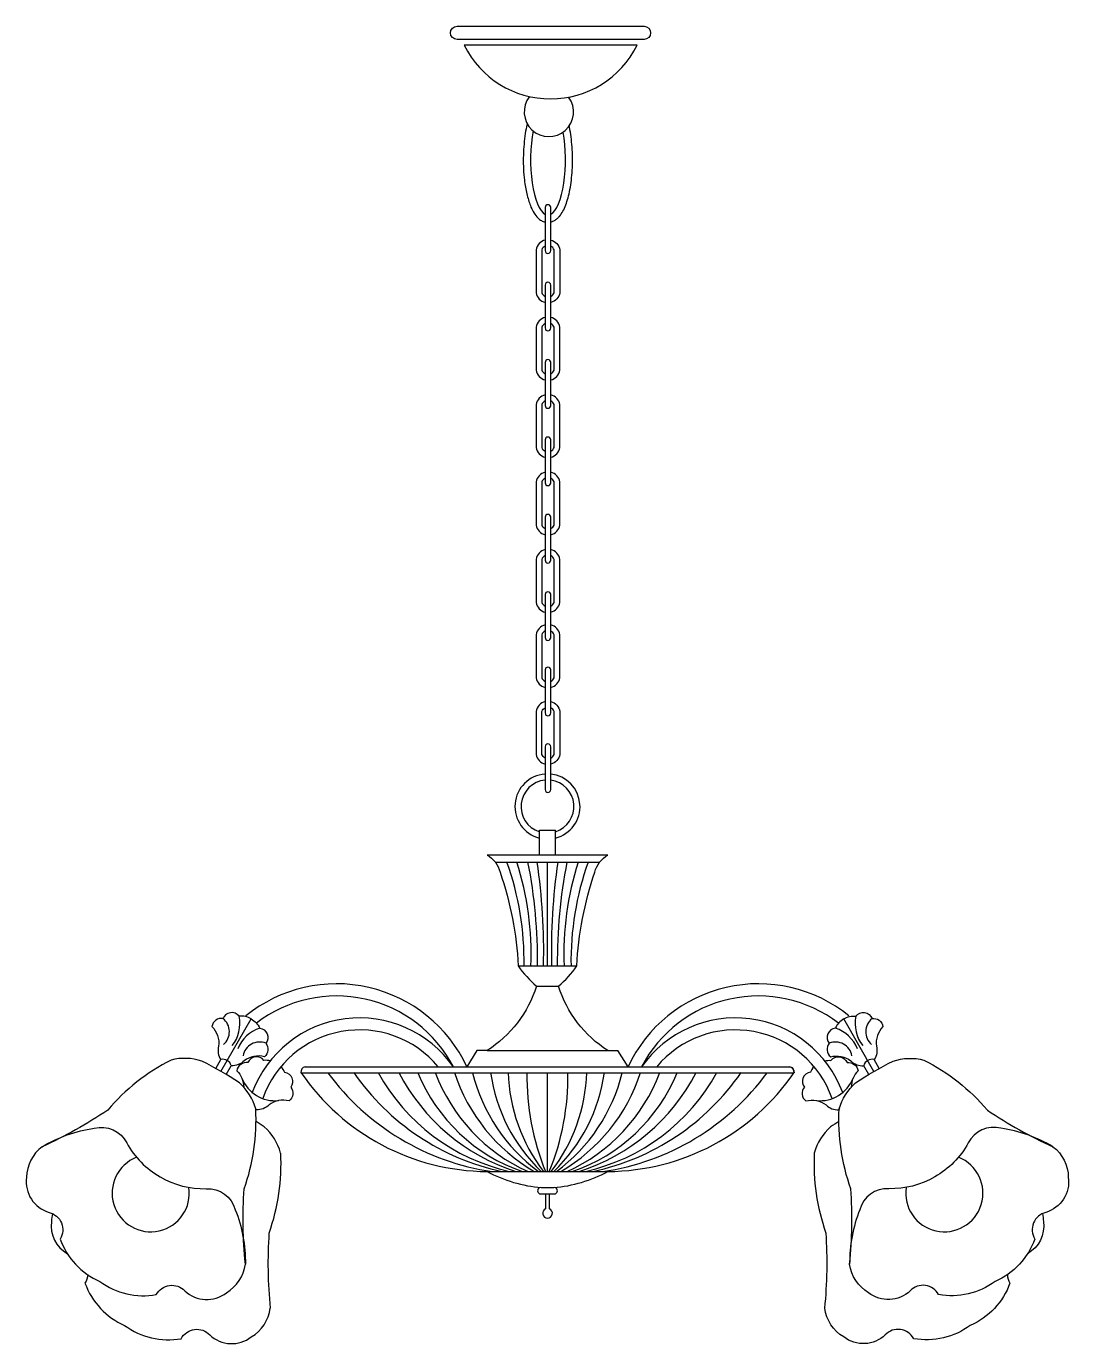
# Model space of a CAD drawing. Extents: x 2571 to 3378, y 1987 to 3007.
import ezdxf

# ---------------------------------------------------------------- set-up
doc = ezdxf.new("R2010")
doc.units = 0
doc.header["$MEASUREMENT"] = 0
for name, color, linetype in [('3', 3, 'CONTINUOUS'), ('4', 4, 'CONTINUOUS'), ('7', 7, 'CONTINUOUS')]:
    doc.layers.add(name, color=color, linetype=linetype)

msp = doc.modelspace()

# ---------------------------------------------------------------- linework, layer by layer
at = {"layer": '3'}
for p, q in [((2933.9, 2359.6), (3014.8, 2359.6)), ((2974.3, 2279.3), (2974.3, 2359.6)), ((2974.3, 2120.2), (2974.3, 2196.7))]:
    msp.add_line(p, q, dxfattribs=at)
for centre, radius, start, end in [((2726.6, 2282.8), 229.6, 359.1091, 19.5453), ((2725.3, 2288.2), 236.4, 357.8312, 17.5903), ((2566.5, 2282.7), 400.2, 359.5119, 11.0888), ((2494.6, 2290.6), 476.8, 358.6435, 8.3335), ((3454.1, 2290.6), 476.8, 171.6665, 181.3565), ((3382.1, 2282.7), 400.2, 168.9112, 180.4881), ((3223.4, 2288.2), 236.4, 162.4097, 182.1688), ((3222.1, 2282.8), 229.6, 160.4547, 180.8909), ((2715, 2228.4), 13, 310.5464, 51.7149), ((2708.3, 2234.7), 27.8, 322.0508, 11.7004), ((3240.3, 2234.7), 27.8, 168.2996, 217.9492), ((3233.7, 2228.4), 13, 128.2851, 229.4536), ((2760.2, 2204.8), 27.8, 108.2996, 157.9492), ((3188.5, 2204.8), 27.8, 22.0508, 71.7004), ((2751.4, 2207.4), 13, 68.2851, 169.4536), ((3197.3, 2207.4), 13, 10.5464, 111.7149), ((2959.5, 2310.9), 192.8, 216.3238, 261.6558), ((2978.4, 2303.3), 187.3, 214.6819, 257.8839), ((2978.9, 2271.4), 154.9, 208.7975, 257.3673), ((2998, 2269.2), 156.6, 207.5676, 252.1078), ((2999.4, 2248.5), 135.8, 202.432, 250.9568), ((3015.6, 2244.9), 136.9, 200.61, 245.699), ((3034.2, 2240.1), 138.9, 198.1858, 239.6742), ((3048.7, 2229.6), 136.4, 193.9665, 233.3667), ((3060.3, 2215), 131.3, 187.9966, 226.2391), ((3075.5, 2200.8), 131.7, 181.758, 217.7213), ((3152.8, 2193.8), 194.4, 179.1506, 202.2742), ((2795.8, 2193.8), 194.4, 337.7258, 0.8494), ((2873.1, 2200.8), 131.7, 322.2787, 358.242), ((2888.4, 2215), 131.3, 313.7609, 352.0034), ((2899.9, 2229.6), 136.4, 306.6333, 346.0335), ((2914.5, 2240.1), 138.9, 300.3258, 341.8142), ((2933.1, 2244.9), 136.9, 294.301, 339.39), ((2949.2, 2248.5), 135.8, 289.0432, 337.568), ((2950.7, 2269.2), 156.6, 287.8922, 332.4324), ((2969.8, 2271.4), 154.9, 282.6327, 331.2025), ((2970.2, 2303.3), 187.3, 282.1161, 325.3181), ((2989.2, 2310.9), 192.8, 278.3442, 323.6762)]:
    msp.add_arc(centre, radius, start, end, dxfattribs=at)
at = {"layer": '4'}
for p, q in [((2968.1, 2384.4), (2980.6, 2384.4)), ((2968.1, 2365.1), (2968.1, 2384.4)), ((2980.6, 2365.1), (2980.6, 2384.4)), ((2721.5, 2197.7), (2744.9, 2238.3)), ((3227.1, 2197.7), (3203.7, 2238.3)), ((3021.1, 2213.8), (3028.9, 2213.8)), ((3036.7, 2201.3), (3028.9, 2213.8)), ((2717.5, 2200), (2721.4, 2206.8)), ((3231.2, 2200), (3227.3, 2206.8)), ((2725.6, 2195.3), (2729.5, 2202.1)), ((3223.1, 2195.3), (3219.2, 2202.1)), ((2969.7, 2107.7), (2979, 2107.7)), ((2969.7, 2103), (2979, 2103))]:
    msp.add_line(p, q, dxfattribs=at)
for points in [[(3021.1, 2213.8, -0.177173), (2982.9, 2263.7, 0.067661), (2997, 2279.3, -0.069982), (3011, 2351.9, -0.210667), (3021.1, 2365.1), (2927.5, 2365.1, -0.210667), (2937.6, 2351.9, -0.069982), (2951.7, 2279.3, 0.067661), (2965.8, 2263.7, -0.177173), (2927.5, 2213.8), (2919.7, 2213.8), (2911.9, 2201.3)], [(2744.9, 2238.3, 0.164003), (2735.5, 2240.4, 0.585202), (2723.1, 2238.6, 0.418065), (2714.5, 2232.4, -0.232103), (2719.7, 2217.3, 0.221138), (2721.4, 2206.8)], [(3203.7, 2238.3, -0.164003), (3213.1, 2240.4, -0.585202), (3225.6, 2238.6, -0.418065), (3234.1, 2232.4, 0.232103), (3229, 2217.3, -0.221138), (3227.3, 2206.8)], [(2744.9, 2238.3, -0.164003), (2751.5, 2231.2, -0.585202), (2756.2, 2219.5, -0.418065), (2755.1, 2209, 0.232103), (2739.4, 2205.9, -0.221138), (2729.5, 2202.1)], [(3203.7, 2238.3, 0.164003), (3197.2, 2231.2, 0.585202), (3192.5, 2219.5, 0.418065), (3193.6, 2209, -0.232103), (3209.2, 2205.9, 0.221138), (3219.2, 2202.1)], [(2583, 2139.4, -0.096332), (2623.3, 2153.7, -0.356211), (2648.6, 2142.3, 0.142385), (2674.4, 2116.1, 0.142385), (2710.1, 2106.9, -0.356211), (2732.6, 2090.6, -0.096332), (2740.4, 2048.6, -0.041095), (2739.4, 2106.7, 0.100373), (2748.4, 2168.6, 0.144983), (2735.8, 2188.9, 0.032872), (2706.7, 2205.6, 0.144983), (2682.9, 2206.5, 0.100373), (2633.8, 2167.7, -0.041095), (2583, 2139.4, 0.231553), (2571, 2115.7, 0.373464), (2588.5, 2088.5, -0.510149), (2596.9, 2067.9, 0.204159), (2627.7, 2035.1, 0.204159), (2671.4, 2024.9, -0.510149), (2693.5, 2027.9, 0.373464), (2725.7, 2026.4, 0.231553), (2740.4, 2048.6)], [(2759.7, 2205.9, 0.080925), (2754.8, 2206.2, 0.585202), (2742.4, 2204.5, 0.418065), (2733.8, 2198.2, -0.197627), (2739.1, 2185.6)], [(3189, 2205.9, -0.080925), (3193.8, 2206.2, -0.585202), (3206.3, 2204.5, -0.418065), (3214.8, 2198.2, 0.197627), (3209.5, 2185.6)], [(3365.7, 2139.4, 0.096332), (3325.4, 2153.7, 0.356211), (3300.1, 2142.3, -0.142385), (3274.2, 2116.1, -0.142385), (3238.6, 2106.9, 0.356211), (3216.1, 2090.6, 0.096332), (3208.3, 2048.6, 0.041095), (3209.3, 2106.7, -0.100373), (3200.2, 2168.6, -0.144983), (3212.9, 2188.9, -0.032872), (3241.9, 2205.6, -0.144983), (3265.8, 2206.5, -0.100373), (3314.9, 2167.7, 0.041095), (3365.7, 2139.4, -0.231553), (3377.6, 2115.7, -0.373464), (3360.1, 2088.5, 0.510149), (3351.7, 2067.9, -0.204159), (3321, 2035.1, -0.204159), (3277.2, 2024.9, 0.510149), (3255.2, 2027.9, -0.373464), (3222.9, 2026.4, -0.231553), (3208.3, 2048.6)], [(2767.9, 2201.3, -0.084947), (2770.7, 2197, -0.585202), (2775.5, 2185.4, -0.418065), (2774.3, 2174.8, 0.232103), (2758.7, 2171.8, -0.221138), (2748.8, 2168)], [(2786.6, 2201.3), (3162.1, 2201.3, -0.334569), (3165.3, 2196.7)], [(3180.7, 2201.3, 0.084947), (3177.9, 2197, 0.585202), (3173.2, 2185.4, 0.418065), (3174.3, 2174.8, -0.232103), (3190, 2171.8, 0.221138), (3199.9, 2168)], [(2972.8, 2103), (2972.8, 2091.3, 4.644756), (2975.9, 2091.3), (2975.9, 2103)], [(2591, 2087.7, 0.05129), (2590.3, 2081.5, 0.308833), (2602.6, 2056.6, 0.308833)], [(3357.6, 2087.7, -0.05129), (3358.3, 2081.5, -0.308833), (3346.1, 2056.6, -0.308833)], [(2618.3, 2040.4, -0.127298), (2616.2, 2033.8, 0.204159), (2646.9, 2001, 0.204159), (2690.7, 1990.8, -0.510149), (2712.8, 1993.8, 0.373464), (2745, 1992.2, 0.231553), (2759.6, 2014.4)], [(3330.4, 2040.4, 0.127298), (3332.4, 2033.8, -0.204159), (3301.7, 2001, -0.204159), (3257.9, 1990.8, 0.510149), (3235.9, 1993.8, -0.373464), (3203.7, 1992.2, -0.231553), (3189, 2014.4)]]:
    msp.add_lwpolyline(points, format="xyb", dxfattribs=at)
for centre, radius, start, end in [((2722.9, 2200.2), 6.84, 16.7928, 103.2072), ((3225.7, 2200.2), 6.84, 76.7928, 163.2072), ((2788, 2196.9), 4.63, 107.9526, 181.9471), ((2928.7, 2296.3), 176.1, 214.4267, 269.6241), ((3020, 2296.3), 176.1, 270.3759, 325.5733), ((3160.6, 2196.9), 4.63, 358.0529, 72.0474), ((3160.6, 2196.9), 4.63, 358.0529, 72.0474), ((2742.2, 2166), 6.84, 16.7928, 28.4719), ((3206.4, 2166), 6.84, 151.5281, 163.2072), ((2613, 1942.2), 255.6, 56.2345, 57.9486), ((2727.2, 2123.3), 42, 15.4689, 48.4667), ((3221.4, 2123.3), 42, 131.5333, 164.5311), ((3335.6, 1942.2), 255.6, 122.0514, 123.7655), ((2610.6, 2125.8), 157.4, 340.2445, 3.1716), ((3338.1, 2125.8), 157.4, 176.8284, 199.7555), ((2979.1, 2216.8), 109.5, 241.9282, 265.0631), ((2969.6, 2216.8), 109.5, 274.9369, 298.0718), ((2969.1, 2105.3), 2.41, 76.0374, 283.9626), ((2979.6, 2105.3), 2.41, 256.0374, 103.9626), ((3112.3, 2049.3), 354.4, 176.2319, 185.6449), ((2836.4, 2049.3), 354.4, 354.3551, 3.7681)]:
    msp.add_arc(centre, radius, start, end, dxfattribs=at)
at = {"layer": '7'}
for p, q in [((2951.7, 2279.3), (2997, 2279.3)), ((2965.8, 2263.7), (2982.9, 2263.7)), ((2927.5, 2213.8), (3021.1, 2213.8)), ((2783.4, 2196.7), (3165.3, 2196.7)), ((2927.5, 2120.2), (3021.1, 2120.2))]:
    msp.add_line(p, q, dxfattribs=at)
for points in [[(3049.1, 3006.6, -1), (3049.1, 2996.4), (2904.3, 2996.4, -1), (2904.3, 3006.6)], [(2909.8, 2991.9, 0.619496), (3043.7, 2991.9)], [(2976.9, 2833), (2976.9, 2866.3, 1), (2972.5, 2866.3), (2972.5, 2833, 1)], [(2972.5, 2773.1, 1), (2976.9, 2773.1), (2976.9, 2806.3, 1), (2972.5, 2806.3)], [(2972.5, 2746.4), (2972.5, 2713.2, 1), (2976.9, 2713.2), (2976.9, 2746.4, 1)], [(2972.5, 2686.5), (2972.5, 2653.3, 1), (2976.9, 2653.3), (2976.9, 2686.5, 1)], [(2972.5, 2626.6), (2972.5, 2593.4, 1), (2976.9, 2593.4), (2976.9, 2626.6, 1)], [(2972.5, 2566.7), (2972.5, 2533.5, 1), (2976.9, 2533.5), (2976.9, 2566.7, 1)], [(2976.9, 2475.1), (2976.9, 2508.4, 1), (2972.5, 2508.4), (2972.5, 2475.1, 1)], [(2972.5, 2449), (2972.5, 2415.8, 1), (2976.9, 2415.8), (2976.9, 2449, 1)]]:
    msp.add_lwpolyline(points, format="xyb", close=True, dxfattribs=at)
for points in [[(2972.5, 2841.2, 0.302545), (2965.5, 2833.6), (2965.5, 2800.4, 0.302545), (2972.5, 2792.8)], [(2972.5, 2836.5, 0.199814), (2969.9, 2833.6), (2969.9, 2800.4, 0.199814), (2972.5, 2797.5)], [(2976.9, 2841.2, -0.30144), (2983.9, 2833.6), (2983.9, 2800.4, -0.30144), (2976.9, 2792.8)], [(2976.9, 2797.5, 0.197687), (2979.4, 2800.4), (2979.4, 2833.6, 0.197687), (2976.9, 2836.5, 0.197687)], [(2972.5, 2781.3, 0.302545), (2965.5, 2773.7), (2965.5, 2740.5, 0.302545), (2972.5, 2732.9)], [(2972.5, 2776.6, 0.199814), (2969.9, 2773.7), (2969.9, 2740.5, 0.199814), (2972.5, 2737.6, 0.199814)], [(2976.9, 2732.9, 0.30144), (2983.9, 2740.5), (2983.9, 2773.7, 0.30144), (2976.9, 2781.3)], [(2976.9, 2737.6, 0.197687), (2979.4, 2740.5), (2979.4, 2773.7, 0.197687), (2976.9, 2776.6, 0.197687)], [(2972.5, 2721.4, 0.302545), (2965.5, 2713.8), (2965.5, 2680.6, 0.302545), (2972.5, 2673)], [(2972.5, 2716.7, 0.199814), (2969.9, 2713.8), (2969.9, 2680.6, 0.199814), (2972.5, 2677.7, 0.199814)], [(2976.9, 2673, 0.30144), (2983.9, 2680.6), (2983.9, 2713.8, 0.30144), (2976.9, 2721.4)], [(2976.9, 2677.7, 0.197687), (2979.4, 2680.6), (2979.4, 2713.8, 0.197687), (2976.9, 2716.7, 0.197687)], [(2972.5, 2661.5, 0.302545), (2965.5, 2653.9), (2965.5, 2620.6, 0.302545), (2972.5, 2613.1)], [(2976.9, 2613.1, 0.30144), (2983.9, 2620.6), (2983.9, 2653.9, 0.30144), (2976.9, 2661.5)], [(2972.5, 2656.8, 0.199814), (2969.9, 2653.9), (2969.9, 2620.6, 0.199814), (2972.5, 2617.8, 0.199814)], [(2976.9, 2617.8, 0.197687), (2979.4, 2620.6), (2979.4, 2653.9, 0.197687), (2976.9, 2656.8, 0.197687)], [(2972.5, 2601.6, 0.302545), (2965.5, 2594), (2965.5, 2560.7, 0.302545), (2972.5, 2553.1)], [(2976.9, 2553.2, 0.30144), (2983.9, 2560.7), (2983.9, 2594, 0.30144), (2976.9, 2601.6)], [(2972.5, 2596.9, 0.199814), (2969.9, 2594), (2969.9, 2560.7, 0.199814), (2972.5, 2557.8, 0.199814)], [(2976.9, 2557.9, 0.197687), (2979.4, 2560.7), (2979.4, 2594, 0.197687), (2976.9, 2596.9, 0.197687)], [(2972.5, 2543.3, 0.302545), (2965.5, 2535.7), (2965.5, 2502.4, 0.302545), (2972.5, 2494.8, 0.302545)], [(2976.9, 2494.8, 0.30144), (2983.9, 2502.4), (2983.9, 2535.7, 0.30144), (2976.9, 2543.3)], [(2972.5, 2538.6, 0.199814), (2969.9, 2535.7), (2969.9, 2502.4, 0.199814), (2972.5, 2499.5)], [(2976.9, 2499.6, 0.197687), (2979.4, 2502.4), (2979.4, 2535.7, 0.197687), (2976.9, 2538.5)], [(2972.5, 2483.9, 0.30144), (2965.5, 2476.3), (2965.5, 2443.1, 0.30144), (2972.5, 2435.5)], [(2972.5, 2440.2, -0.197687), (2970, 2443.1), (2970, 2476.3, -0.197687), (2972.5, 2479.2, -0.197687)], [(2976.9, 2483.9, -0.30144), (2983.9, 2476.3), (2983.9, 2443.1, -0.30144), (2976.9, 2435.5)], [(2976.9, 2440.2, 0.197687), (2979.4, 2443.1), (2979.4, 2476.3, 0.197687), (2976.9, 2479.2, 0.197687)]]:
    msp.add_lwpolyline(points, format="xyb", dxfattribs=at)
for centre, radius, start, end in [((2975.4, 2940.3), 19.1, 141.6079, 36.6715), ((2974.3, 2402.7), 25.2, 94.2405, 255.6473), ((2974.3, 2402.7), 25.2, 284.3527, 84.0811), ((2974.3, 2402.7), 20.5, 95.2114, 252.2717), ((2974.3, 2402.7), 20.5, 287.7283, 82.7227), ((2811, 2154.1), 111.4, 25.0718, 129.0387), ((3137.6, 2154.1), 111.4, 50.9613, 154.9282), ((2811, 2154.1), 102, 27.5569, 127.4785), ((3137.6, 2154.1), 102, 52.5215, 152.4431), ((2828.8, 2150.4), 88.7, 35.0249, 159.5346), ((3119.8, 2150.4), 88.7, 20.4654, 144.9751), ((2828.8, 2150.4), 79.4, 39.912, 160.6611), ((3119.8, 2150.4), 79.4, 19.3389, 140.088), ((2763.3, 2202.5), 27.5, 201.4346, 275.9734), ((3185.4, 2202.5), 27.5, 264.0266, 338.5654), ((2667.1, 2103.4), 29.9, 111.4426, 8.5574), ((3281.6, 2103.4), 29.9, 171.4426, 68.5574)]:
    msp.add_arc(centre, radius, start, end, dxfattribs=at)
for start_param, end_param in [(4.160577, 6.120592), (6.452491, 8.376976)]:
    msp.add_ellipse((2974.7, 2903.3), major_axis=(0, -42.8), ratio=0.31538, start_param=start_param, end_param=end_param, dxfattribs=at)
for points, knots in [([(2958.7, 2931.2), (2958.5, 2930.4), (2958.3, 2929.7), (2957.6, 2926.6), (2957.2, 2924.2), (2956.1, 2916.3), (2955.7, 2910.5), (2955.5, 2898.9), (2955.8, 2893.1), (2956.9, 2883.8), (2957.5, 2880.3), (2959.1, 2873.6), (2960, 2870.6), (2961.7, 2866.1), (2962.4, 2864.6), (2964.1, 2861.7), (2965, 2860.4), (2966.7, 2858.4), (2967.4, 2857.8), (2969.1, 2856.5), (2970, 2856), (2971.5, 2855.4), (2972, 2855.3), (2972.5, 2855.2)], [4.042545, 4.042545, 4.042545, 4.042545, 4.104115, 4.104115, 4.289261, 4.289261, 4.680171, 4.680171, 5.071082, 5.071082, 5.339201, 5.339201, 5.60732, 5.60732, 5.776441, 5.776441, 5.945562, 5.945562, 6.053442, 6.053442, 6.161322, 6.161322, 6.212129, 6.212129, 6.212129, 6.212129]), ([(2976.9, 2855.2), (2977.1, 2855.2), (2977.2, 2855.3), (2978.2, 2855.5), (2979, 2855.9), (2980.5, 2856.7), (2981.2, 2857.2), (2982.4, 2858.3), (2983, 2858.9), (2984.6, 2860.7), (2985.5, 2862), (2987.1, 2865), (2987.8, 2866.6), (2989.1, 2870.1), (2989.7, 2871.9), (2990.8, 2875.9), (2991.3, 2878), (2992.6, 2884.9), (2993.2, 2890), (2993.8, 2900.6), (2993.8, 2906), (2993.2, 2916.6), (2992.6, 2921.7), (2991.5, 2927.4), (2991.3, 2928.4), (2991.1, 2929.3)], [6.35722, 6.35722, 6.35722, 6.35722, 6.371268, 6.371268, 6.459352, 6.459352, 6.547435, 6.547435, 6.635518, 6.635518, 6.804886, 6.804886, 6.974255, 6.974255, 7.143623, 7.143623, 7.312991, 7.312991, 7.673825, 7.673825, 8.034658, 8.034658, 8.395492, 8.395492, 8.473597, 8.473597, 8.473597, 8.473597])]:
    msp.add_open_spline(points, degree=3, knots=knots, dxfattribs=at)

doc.saveas('drawing.dxf')
